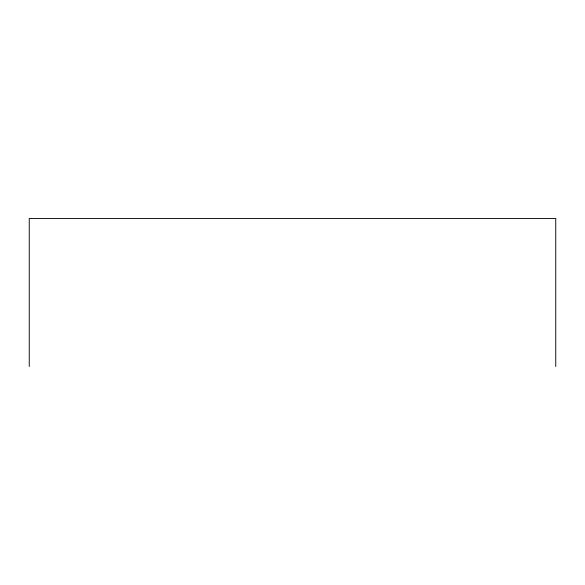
<?xml version="1.0" encoding="UTF-8"?>
<svg xmlns="http://www.w3.org/2000/svg" width="585" height="585" viewBox="0 0 585 585"><rect width="100%" height="100%" fill="white"/><g stroke="black" fill="none" stroke-linecap="round" stroke-linejoin="round"><path stroke-width="0.88" d="M555.75 366.495L555.75 218.505L29.25 218.505L29.25 366.495"/></g></svg>
